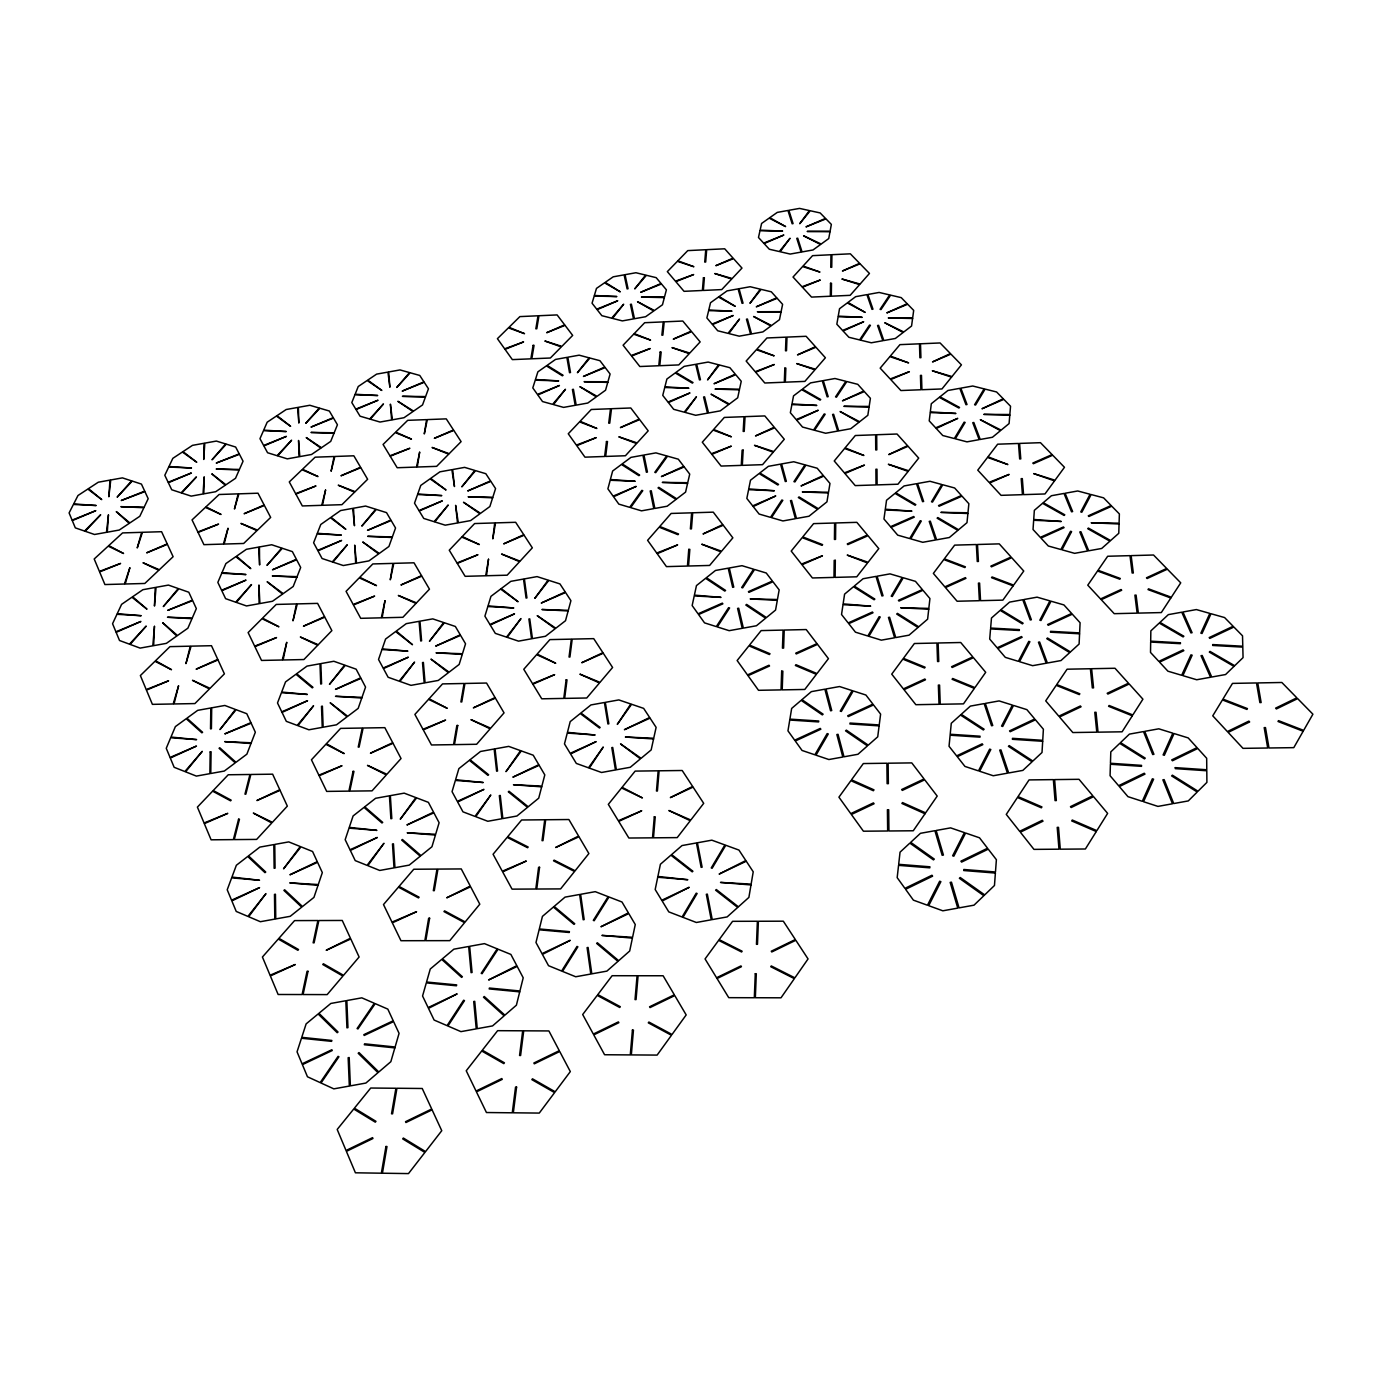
<?xml version="1.0" encoding="UTF-8"?>
<svg xmlns="http://www.w3.org/2000/svg" width="1382" height="1382" viewBox="0 0 1382 1382"><rect width="100%" height="100%" fill="white"/><g stroke="black" fill="none" stroke-linecap="round" stroke-linejoin="round"><path stroke-width="1.5" d="M1180.418 642.803L1180.401 643.684L1150.67 642.043L1150.515 652.442L1158.824 661.391L1183.113 649.903L1183.838 650.68L1159.55 662.151L1167.928 671.203L1181.679 675.28L1190.973 654.843L1192.165 655.189L1182.871 675.643L1196.708 679.754L1210.546 677.249L1201.01 655.69L1202.185 655.483L1211.738 677.025L1225.575 674.537L1233.988 666.4L1209.319 652.097L1210.027 651.406L1234.696 665.709L1243.057 657.625L1242.798 647.122L1212.705 645.463L1212.688 644.565L1242.781 646.223L1242.522 635.824L1233.884 627.031L1209.889 638.363L1209.164 637.603L1233.141 626.271L1224.59 617.564L1211.012 613.729L1202.029 633.492L1200.854 633.163L1209.855 613.401L1196.363 609.566L1182.923 612.001L1192.096 632.697L1190.921 632.904L1181.765 612.209L1168.343 614.627L1159.982 622.401L1183.856 636.238L1183.13 636.912L1159.256 623.057L1150.843 630.883L1150.688 641.162L1180.418 642.803M1175.287 767.632L1175.287 768.634L1206.797 770.759L1206.901 782.385L1198.004 791.23L1172.402 775.181L1171.625 775.924L1197.227 792.007L1188.278 800.921L1173.733 803.547L1164.11 779.603L1162.867 779.828L1172.489 803.771L1157.943 806.397L1143.519 801.715L1153.607 779.189L1152.381 778.792L1142.292 801.301L1127.954 796.654L1119.334 786.565L1144.987 774.11L1144.244 773.246L1118.608 785.702L1110.074 775.717L1110.42 764.246L1141.515 766.354L1141.532 765.369L1110.454 763.261L1110.8 751.894L1119.748 743.361L1144.469 758.873L1145.246 758.131L1120.508 742.618L1129.405 734.118L1143.501 731.579L1152.709 754.52L1153.935 754.313L1144.711 731.354L1158.79 728.815L1172.852 733.168L1163.091 754.918L1164.318 755.298L1174.061 733.548L1188.192 737.919L1197.019 747.627L1171.711 759.91L1172.472 760.756L1197.779 748.457L1206.676 758.269L1206.78 769.757L1175.287 767.632M835.315 560.349L835.125 577.382L856.754 576.812L867.55 562.992L847.218 555.098L868.121 562.267L878.797 548.619L868.017 535.715L847.822 544.612L847.27 543.921L867.447 535.041L856.84 522.344L835.73 522.966L835.54 539.412L834.434 539.446L834.624 523.001L813.583 523.623L802.752 536.924L822.618 544.629L822.048 545.337L802.182 537.633L791.212 551.072L801.474 564.081L822.428 555.789L802.009 564.772L812.426 577.97L833.985 577.4L834.192 560.384L835.315 560.349M210.185 751.912L209.874 773.661L196.365 776.097L185.585 771.83L202.256 751.324L184.86 771.536L174.149 767.304L170.314 758.062L196.469 746.073L170.055 757.44L166.255 748.301L170.677 737.746L196.607 739.612L170.971 737.055L175.376 726.604L186.207 718.709L201.876 732.823L202.601 732.287L186.916 718.191L197.695 710.348L210.824 707.981L210.513 728.901L211.411 728.729L211.705 707.826L224.834 705.459L235.424 709.45L219.98 729.558L236.132 709.709L246.791 713.717L250.919 722.631L224.817 733.877L251.196 723.235L255.342 732.235L251.265 742.79L224.748 741.633L250.988 743.516L246.877 754.175L235.976 762.311L219.79 747.766L219.064 748.301L235.251 762.864L224.299 771.052L210.772 773.488L211.083 751.739L210.185 751.912M830.53 283.293L830.323 296.232L811.528 297.095L802.458 287.249L820.269 280.01L801.992 286.748L793.026 277.039L802.597 266.553L819.958 272.064L803.097 266.018L812.564 255.653L830.962 254.754L830.772 267.313L831.739 267.279L831.929 254.703L850.362 253.822L859.604 263.323L842.45 270.993L860.088 263.824L869.451 273.446L860.105 284.053L841.897 279.009L859.604 284.623L850.155 295.333L831.308 296.197L831.498 283.241L830.53 283.293M204.156 477.084L203.828 493.84L215.678 491.716L225.318 485.203L211.809 473.853L225.957 484.771L235.527 478.293L239.19 469.984L216.179 469.034L239.431 469.431L243.059 461.208L239.466 454.315L216.266 463.039L239.224 453.866L235.648 447.042L226.303 444.14L212.033 459.791L225.663 443.95L216.369 441.065L204.812 443.138L203.724 459.463L204.052 443.277L192.495 445.35L183.011 451.62L196.762 462.244L182.372 452.035L172.836 458.34L168.967 466.494L191.476 467.997L168.708 467.047L164.804 475.27L168.138 482.266L191.355 472.99L168.362 482.733L171.731 489.764L181.111 492.838L196.417 476.928L181.75 493.046L191.182 496.121L203.033 493.979L204.156 477.084M1119.057 523.985L1118.781 533.297L1110.61 540.552L1088.394 528.062L1087.703 528.684L1109.901 541.174L1101.696 548.464L1088.722 550.796L1080.914 531.759L1079.808 531.949L1087.599 551.003L1074.626 553.336L1061.981 549.811L1071.603 531.586L1070.532 531.293L1060.892 549.518L1048.316 546.011L1040.957 538.064L1064.088 527.648L1063.449 526.974L1040.318 537.373L1033.028 529.496L1033.667 520.271L1061.238 521.463L1033.719 519.477L1034.341 510.338L1042.546 503.307L1064.088 515.417L1064.796 514.812L1043.255 502.702L1051.408 495.723L1064.019 493.443L1071.534 511.789L1072.639 511.582L1065.107 493.253L1077.718 490.973L1090.087 494.272L1080.759 511.927L1081.83 512.221L1091.158 494.549L1103.596 497.848L1111.111 505.536L1088.273 515.814L1088.912 516.471L1111.767 506.192L1119.368 513.931L1119.092 523.173L1091.175 522.759L1119.057 523.985M781.676 671.168L781.037 689.894L758.528 690.309L748.025 675.694L769.532 666.003L768.979 665.243L747.489 674.934L737.142 660.527L748.906 645.843L769.411 654.515L770.016 653.738L749.51 645.083L761.154 630.589L783.076 630.088L782.454 648.141L783.611 648.123L784.216 630.054L806.207 629.553L816.969 643.632L795.721 653.202L796.274 653.945L817.539 644.357L828.44 658.644L816.987 673.57L795.98 664.707L795.376 665.485L816.382 674.347L804.79 689.463L782.212 689.877L782.851 671.151L781.676 671.168M784.838 368.148L784.302 382.227L764.799 383.004L755.66 372.224L774.3 364.502L755.177 371.672L746.159 361.048L756.334 349.75L774.162 355.848L756.87 349.162L766.941 337.968L785.995 337.156L785.494 350.803L786.496 350.752L786.997 337.104L806.121 336.292L815.449 346.692L797.5 354.88L815.95 347.245L825.399 357.765L815.449 369.236L796.723 363.587L814.931 369.823L804.877 381.397L785.322 382.175L785.857 368.096L784.838 368.148M154.456 626.357L153.661 645.653L166.358 643.373L176.792 636.014L162.696 622.746L177.501 635.513L187.883 628.188L191.994 618.687L167.481 617.253L192.271 618.048L196.348 608.616L192.685 600.652L167.74 610.36L192.444 600.134L188.798 592.239L178.917 588.767L163.301 606.577L178.261 588.542L168.431 585.087L156.062 587.315L154.473 606.059L155.233 587.471L142.882 589.699L132.62 596.765L146.976 609.168L131.929 597.231L121.599 604.349L117.245 613.677L141.189 615.716L116.952 614.299L112.564 623.714L115.915 631.799L140.912 621.451L116.14 632.351L119.526 640.505L129.459 644.167L146.216 626.081L130.115 644.409L140.1 648.106L152.815 645.809L154.456 626.357M755.28 973.723L754.313 997.735L728.746 997.666L717.051 978.525L741.426 966.692L740.959 965.914L716.567 977.748L705.062 958.935L718.623 940.382L741.598 951.991L742.134 951.231L719.176 939.639L732.564 921.328L757.388 921.258L756.455 944.303L757.474 944.303L758.39 921.258L783.318 921.189L795.341 939.535L771.277 951.213L771.761 951.973L795.825 940.278L808.055 958.935L794.892 977.851L771.277 965.932L770.741 966.709L794.356 978.629L781.003 997.804L755.349 997.735L756.3 973.723L755.28 973.723M1079.584 633.785L1079.1 644.047L1070.445 651.941L1047.504 638L1046.761 638.674L1069.703 652.615L1060.979 660.561L1047.383 663.014L1039.61 641.991L1038.452 642.198L1046.226 663.222L1032.63 665.675L1019.501 661.684L1029.901 641.714L1028.778 641.386L1018.379 661.339L1005.319 657.366L997.787 648.555L1022.144 637.309L1021.488 636.566L997.148 647.795L989.702 639.071L990.548 628.931L1019.294 630.486L1019.346 629.622L990.635 628.05L991.481 618.013L1000.171 610.378L1022.386 623.869L1023.129 623.213L1000.913 609.721L1009.568 602.12L1022.766 599.736L1030.229 619.948L1031.369 619.741L1023.907 599.529L1037.087 597.162L1049.923 600.876L1039.834 620.19L1040.957 620.518L1051.028 601.205L1063.933 604.936L1071.637 613.435L1047.591 624.526L1048.264 625.269L1072.311 614.178L1080.085 622.746L1079.618 632.904L1050.545 631.332L1050.493 632.196L1079.584 633.785M743.17 450.135L742.324 465.354L762.553 464.663L773.212 452.225L754.503 445.332L773.765 451.568L784.285 439.269L774.749 427.815L755.505 435.935L774.248 427.228L764.833 415.93L745.053 416.656L744.224 431.391L743.188 431.426L744.017 416.708L724.306 417.433L713.648 429.439L731.372 436.798L713.077 430.078L702.298 442.205L711.385 453.745L731.303 446.144L711.868 454.367L721.076 466.062L741.27 465.388L742.117 450.169L743.17 450.135M1042.684 741.288L1042.011 752.499L1032.855 761.05L1009.206 745.624L1008.428 746.349L1032.078 761.793L1022.853 770.396L1008.67 772.97L1000.931 749.89L999.722 750.115L1007.443 773.177L993.243 775.751L979.648 771.26L990.825 749.528L989.667 749.148L978.473 770.88L964.947 766.423L957.294 756.714L982.827 744.639L982.17 743.827L956.638 755.885L949.037 746.28L950.125 735.207L979.993 737.159L980.063 736.209L950.211 734.257L951.282 723.287L960.473 715.03L983.328 729.955L984.122 729.23L961.25 714.321L970.389 706.098L984.157 703.611L991.55 725.74L992.76 725.515L985.331 703.403L999.1 700.916L1012.384 705.079L1001.553 726.086L1002.71 726.466L1013.524 705.442L1026.878 709.64L1034.755 718.986L1009.551 730.888L1010.225 731.7L1035.446 719.797L1043.393 729.23L1042.736 740.32L1012.488 738.333L1012.419 739.301L1042.684 741.288M108.435 514.933L107.295 532.191L119.267 530.032L129.234 523.363L116.261 511.616L129.891 522.914L139.807 516.281L143.883 507.73L120.873 506.676L144.16 507.159L148.185 498.695L144.92 491.612L121.253 500.509L144.695 491.128L141.448 484.097L132.223 481.074L117.159 497.157L131.601 480.884L122.428 477.878L110.75 479.969L108.85 496.777L109.973 480.107L98.295 482.214L88.483 488.641L101.75 499.61L87.826 489.073L77.979 495.516L73.695 503.912L96.17 505.518L73.401 504.465L69.1 512.929L72.089 520.133L95.807 510.666L72.296 520.617L75.319 527.872L84.578 531.068L100.679 514.743L85.2 531.275L94.512 534.488L106.483 532.329L108.435 514.933M995.386 873.061L994.47 885.482L984.692 894.897L960.231 877.518L959.384 878.313L983.846 895.709L973.999 905.175L959.056 907.87L951.455 882.182L950.177 882.407L957.778 908.112L942.835 910.807L928.687 905.676L940.883 881.664L939.674 881.232L927.46 905.245L913.398 900.148L905.59 889.3L932.608 876.171L931.934 875.255L904.916 888.367L897.177 877.639L898.559 865.357L929.792 867.844L929.913 866.79L898.68 864.32L900.045 852.176L909.857 843.106L933.455 859.88L934.301 859.103L910.703 842.329L920.447 833.311L934.906 830.703L942.161 855.285L943.422 855.061L936.15 830.478L950.609 827.87L964.411 832.62L952.63 855.786L953.822 856.201L965.603 833.018L979.51 837.803L987.56 848.237L960.905 861.176L961.596 862.092L988.251 849.153L996.387 859.69L995.472 871.99L963.824 869.485L963.738 870.539L995.386 873.061M688.754 549.397L687.441 566.05L666.452 566.62L657.21 553.716L677.629 544.905L656.726 553.042L647.605 540.327L659.145 527.164L677.957 534.679L678.545 534.005L659.75 526.473L671.151 513.448L691.639 512.826L690.378 528.909L691.449 528.874L692.71 512.791L713.267 512.152L722.751 524.59L703.041 533.953L723.252 525.229L732.857 537.84L721.594 551.211L701.762 544.214L721.007 551.919L709.605 565.445L688.547 566.015L689.843 549.362L688.754 549.397M703.438 277.765L702.384 290.479L684.038 291.326L675.85 281.669L693.66 274.552L675.418 281.168L667.333 271.632L677.353 261.336L693.885 266.726L677.871 260.801L687.77 250.608L705.753 249.727L704.734 262.079L705.684 262.027L706.686 249.676L724.704 248.795L733.065 258.14L715.859 265.672L733.514 258.624L741.979 268.073L732.184 278.508L714.788 273.55L731.665 279.06L721.767 289.581L703.352 290.445L704.388 277.713L703.438 277.765M654.291 816.814L652.511 837.837L628.862 838.028L618.721 821.409L641.732 810.785L618.307 820.735L608.322 804.359L621.555 787.965L642.405 797.915L622.09 787.308L635.15 771.104L658.16 770.811L656.467 791.022L657.4 791.022L659.11 770.793L682.19 770.5L692.658 786.462L670.356 797.604L693.09 787.118L703.697 803.339L690.81 820.027L668.871 810.508L690.274 820.718L677.215 837.613L653.479 837.82L655.241 816.814L654.291 816.814M1009.793 415.222L1009.085 423.566L1001.138 430.113L980.287 419.696L1000.447 430.683L992.449 437.265L980.235 439.459L973.809 422.495L972.773 422.685L979.182 439.649L966.968 441.86L955.325 438.802L965.137 422.426L964.152 422.166L954.323 438.543L942.749 435.52L936.236 428.472L957.743 418.366L935.683 427.867L929.222 420.888L930.224 412.613L955.929 413.46L930.311 411.905L931.313 403.717L939.294 397.342L958.866 408.018L959.557 407.465L939.985 396.807L947.914 390.484L959.799 388.342L965.983 404.701L967.02 404.511L960.836 388.152L972.721 386.01L984.122 388.86L974.586 404.753L975.571 405.012L985.107 389.102L996.577 391.97L1003.246 398.776L981.997 408.761L1003.816 399.363L1010.536 406.239L1009.845 414.514L983.811 414.375L1009.793 415.222M632.42 1030.056L630.278 1054.915L604.59 1054.742L593.759 1034.876L618.842 1022.697L618.41 1021.903L593.327 1034.064L582.686 1014.526L597.214 995.386L619.723 1007.478L620.311 1006.701L597.801 994.608L612.122 975.709L637.067 975.744L635.029 999.583L636.048 999.583L638.087 975.744L663.118 975.761L674.33 994.798L649.575 1006.787L650.041 1007.582L674.779 995.576L686.18 1014.924L672.032 1034.479L648.884 1022.041L648.296 1022.835L671.462 1035.273L657.124 1055.088L631.332 1054.915L633.457 1030.056L632.42 1030.056M967.901 513.534L966.985 522.672L958.572 529.755L937.842 517.576L937.117 518.181L957.847 530.377L949.365 537.512L936.616 539.809L930.311 521.187L929.222 521.377L935.51 539.999L922.761 542.297L910.721 538.859L921.293 521.031L920.257 520.738L909.684 538.565L897.713 535.145L891.096 527.388L914.262 517.179L913.692 516.523L890.526 526.715L883.962 519.01L885.206 509.975L911.913 511.133L885.309 509.215L886.536 500.249L894.983 493.374L915.091 505.207L915.817 504.603L895.709 492.787L904.104 485.946L916.508 483.7L922.571 501.649L923.642 501.459L917.579 483.51L929.982 481.282L941.764 484.495L931.503 501.787L932.522 502.063L942.783 484.771L954.634 487.984L961.423 495.499L938.533 505.57L939.121 506.227L962.01 496.138L968.868 503.722L967.97 512.757L940.883 512.377L967.901 513.534M660.164 352.047L658.782 365.746L639.831 366.524L631.626 356.072L650.179 348.523L631.194 355.52L623.092 345.206L633.664 334.185L650.577 340.11L634.217 333.615L644.668 322.714L663.222 321.902L661.874 335.187L662.859 335.135L664.189 321.851L682.794 321.039L691.19 331.144L673.276 339.143L691.639 331.68L700.156 341.907L689.791 353.066L671.98 347.608L689.255 353.654L678.787 364.917L659.784 365.712L661.166 352.013L660.164 352.047M928.739 609.237L927.616 619.171L918.736 626.806L897.471 613.383L896.693 614.04L917.976 627.48L909.045 635.167L895.761 637.568L889.576 617.253L888.453 617.443L894.62 637.776L881.336 640.16L868.898 636.325L880.23 617.011L879.159 616.683L867.827 635.996L855.458 632.179L848.755 623.662L873.009 612.762L872.422 612.036L848.185 622.937L841.534 614.506L843.003 604.694L870.677 606.162L843.124 603.865L844.592 594.139L853.489 586.728L874.098 599.753L874.858 599.114L854.249 586.089L863.094 578.73L875.998 576.398L881.923 595.953L883.046 595.746L877.104 576.208L890.025 573.875L902.187 577.451L891.2 596.16L892.254 596.488L903.241 577.762L915.471 581.356L922.364 589.578L898.421 600.341L899.008 601.066L922.969 590.287L929.931 598.561L928.825 608.391L900.718 607.769L928.739 609.237M606.473 441.549L604.642 456.475L584.966 457.166L576.778 445.695L596.212 437.628L576.346 445.09L568.261 433.775L579.524 421.89L596.886 428.472L580.112 421.268L591.271 409.487L610.498 408.761L608.719 423.186L609.738 423.151L611.5 408.709L630.797 407.984L639.21 419.04L620.414 427.608L639.659 419.627L648.193 430.839L637.137 442.914L618.825 436.816L636.566 443.553L625.407 455.749L605.679 456.44L607.493 441.514L606.473 441.549M516.592 1087.064L513.327 1112.804L539.274 1113.08L554.597 1092.609L531.863 1079.636L532.485 1078.806L555.201 1091.78L570.317 1071.586L559.727 1051.495L534.298 1063.829L533.867 1063.017L559.295 1050.683L548.896 1030.937L523.726 1030.817L520.599 1055.503L519.563 1055.485L522.69 1030.799L497.624 1030.678L482.335 1050.199L504.43 1062.81L503.808 1063.622L481.713 1050.994L466.235 1070.774L476.047 1091.054L501.821 1078.547L502.236 1079.377L476.445 1091.884L486.447 1112.527L512.273 1112.804L515.555 1087.047L516.592 1087.064M539.567 867.291L536.769 889.023L560.608 888.902L574.549 871.472L553.543 860.831L554.113 860.14L575.119 870.764L588.87 853.54L578.989 836.749L555.668 847.494L578.592 836.058L568.883 819.526L545.683 819.751L542.988 840.636L542.038 840.653L544.733 819.768L521.619 819.992L507.712 836.68L528.166 847.028L527.613 847.719L507.142 837.354L493.08 854.249L502.288 871.213L526.3 861.021L502.668 871.904L512.048 889.144L535.801 889.023L538.6 867.309L539.567 867.291M566.136 679.858L563.77 698.411L541.761 698.808L532.882 684.228L554.648 674.641L532.519 683.641L523.778 669.285L536.631 654.653L555.737 663.256L537.166 654.066L549.881 639.607L571.336 639.14L569.038 657.037L569.92 657.02L572.2 639.106L593.724 638.639L602.898 652.667L581.753 662.721L603.278 653.237L612.589 667.471L599.995 682.345L579.904 674.14L599.477 682.95L586.745 697.996L564.668 698.394L567.017 679.84L566.136 679.858M879.107 725.878L877.725 736.813L868.259 745.157L846.371 730.145L845.559 730.853L867.447 745.883L857.946 754.278L844.005 756.8L838.045 734.326L836.853 734.533L842.813 757.025L828.872 759.53L815.985 755.177L828.284 733.963L827.179 733.6L814.879 754.797L802.061 750.461L795.272 741.011L820.856 729.212L820.269 728.418L794.685 740.199L787.965 730.853L789.744 720.039L818.593 721.922L818.731 721.007L789.899 719.124L791.661 708.43L801.128 700.346L822.307 714.891L823.119 714.183L801.94 699.655L811.338 691.639L824.864 689.186L830.565 710.763L831.739 710.555L826.021 688.979L839.548 686.543L852.141 690.603L840.239 711.108L841.344 711.454L853.23 690.948L865.909 695.025L872.923 704.129L847.684 715.772L848.272 716.567L873.528 704.924L880.61 714.114L879.228 724.945L850.034 723.045L849.913 723.978L879.107 725.878M912.586 318.499L911.567 326.014L903.811 331.974L884.756 322.749L903.154 332.475L895.363 338.469L883.824 340.542L878.555 325.323L877.57 325.496L882.839 340.715L871.299 342.788L860.537 340.145L870.435 325.323L869.52 325.098L859.604 339.92L848.894 337.277L843.089 330.989L863.681 321.73L842.588 330.453L836.836 324.217L838.131 316.754L862.178 317.324L838.235 316.115L839.53 308.722L847.287 302.934L865.184 312.401L847.943 302.433L855.665 296.664L866.911 294.642L871.99 309.361L872.975 309.171L867.879 294.47L879.125 292.448L889.697 294.936L880.058 309.343L880.973 309.551L890.613 295.143L901.237 297.631L907.179 303.729L886.829 312.885L907.698 304.247L913.692 310.397L912.673 317.843L888.281 317.929L912.586 318.499M869.071 407.12L867.827 415.308L859.639 421.735L840.083 411.525L858.948 422.287L850.725 428.731L838.701 430.908L833.605 414.272L832.586 414.462L837.665 431.08L825.659 433.257L814.534 430.268L825.175 414.22L824.225 413.961L813.583 430.027L802.527 427.055L796.671 420.163L818.248 410.247L796.17 419.575L790.349 412.717L791.886 404.615L816.814 405.427L792.007 403.924L793.527 395.891L801.715 389.655L820.027 400.089L820.735 399.553L802.424 389.119L810.56 382.9L822.273 380.793L827.179 396.841L828.198 396.651L823.275 380.62L834.97 378.513L845.87 381.294L835.54 396.893L836.49 397.135L846.821 381.536L857.773 384.334L863.802 391.002L842.467 400.815L864.32 391.59L870.401 398.31L869.174 406.429L843.866 406.308L869.071 407.12M828.405 492.994L826.954 501.839L818.351 508.731L799.072 496.933L798.33 497.537L817.608 509.319L808.971 516.246L796.481 518.492L791.558 500.457L790.487 500.647L795.41 518.699L782.92 520.945L771.467 517.628L782.834 500.319L781.849 500.042L770.5 517.352L759.115 514.052L753.19 506.538L775.751 495.965L752.689 505.881L746.833 498.436L748.595 489.677L774.369 490.748L748.733 488.917L750.495 480.228L759.098 473.542L777.824 484.996L778.567 484.408L759.841 472.972L768.392 466.321L780.554 464.127L785.287 481.523L786.341 481.333L781.59 463.937L793.752 461.761L804.963 464.853L793.924 481.644L794.909 481.921L805.931 465.112L817.194 468.222L823.292 475.494L801.024 485.946L823.827 476.116L829.977 483.458L828.526 492.234L802.337 491.906L828.405 492.994M533.089 345.379L530.861 358.836L512.342 359.614L505.035 349.352L523.571 341.924L504.655 348.817L497.416 338.676L508.421 327.862L524.521 333.667L509.008 327.309L519.891 316.599L538.013 315.787L535.836 328.812L536.803 328.778L538.963 315.735L557.119 314.923L564.651 324.839L546.685 332.699L565.048 325.357L572.666 335.411L561.869 346.364L544.871 341.009L561.299 346.934L550.382 358.007L531.828 358.784L534.057 345.345L533.089 345.379M429.629 918.218L425.811 940.676L449.789 940.641L464.577 922.658L443.968 911.584L444.572 910.876L465.181 921.932L479.796 904.191L470.64 886.778L446.714 897.799L470.277 886.069L461.26 868.933L437.939 869.088L434.293 890.664L433.326 890.682L436.988 869.088L413.771 869.243L399.035 886.432L419.109 897.212L418.504 897.92L398.431 887.14L383.505 904.554L391.987 922.122L416.569 911.688L392.333 922.848L400.97 940.71L424.844 940.676L428.662 918.218L429.629 918.218M750.996 884.946L748.889 897.402L738.403 906.817L716.325 889.542L715.617 890.181L737.694 907.438L727.139 916.922L712.248 919.6L707.325 894.119L706.323 894.292L711.246 919.79L696.355 922.485L682.967 917.337L697.115 893.515L696.234 893.187L682.086 916.992L668.784 911.878L662.185 901.012L689.221 887.296L661.736 900.287L655.189 889.524L657.728 877.242L687.821 879.729L657.901 876.43L660.406 864.268L670.892 855.182L692.209 871.852L692.918 871.247L671.6 854.577L682.017 845.559L696.442 842.951L701.14 867.36L702.125 867.188L697.409 842.778L711.834 840.17L724.894 844.938L711.246 867.931L712.127 868.259L725.775 845.266L738.938 850.068L745.814 860.537L719.141 874.063L746.28 861.228L753.225 871.8L751.134 884.117L720.506 882.424L750.996 884.946M457.753 725.464L454.471 744.622L476.635 744.276L490.144 728.798L470.951 719.642L490.696 728.176L504.05 712.87L495.412 698.152L473.352 707.86L495.067 697.547L486.55 683.036L464.939 683.468L461.778 701.935L460.897 701.952L464.058 683.485L442.534 683.9L429.059 698.774L447.232 708.31L428.506 699.378L414.894 714.425L422.961 729.281L445.591 720.074L423.289 729.886L431.478 744.967L453.555 744.639L456.855 725.481L457.753 725.464M385.941 1146.507L381.363 1173.197L355.416 1172.8L346.398 1151.379L372.95 1138.509L372.57 1137.645L346.036 1150.498L337.191 1129.457L353.723 1109.02L375.299 1122.167L375.973 1121.338L354.397 1108.191L370.721 1088.031L395.908 1088.256L391.538 1113.823L392.574 1113.84L396.945 1088.256L422.236 1088.498L431.72 1109.003L405.548 1121.683L405.928 1122.529L432.1 1109.832L441.756 1130.701L425.57 1151.586L403.354 1138.042L402.698 1138.889L424.896 1152.433L408.485 1173.594L382.434 1173.214L386.995 1146.524L385.941 1146.507M488.52 559.244L485.704 575.776L465.129 576.329L457.304 563.441L477.947 554.718L456.976 562.923L449.254 550.209L461.743 537.08L479.329 544.56L462.244 536.544L474.613 523.553L494.704 522.932L492.804 538.876L495.516 522.897L515.659 522.292L523.778 534.713L503.67 543.852L524.106 535.214L532.329 547.825L520.064 561.161L501.58 554.044L519.563 561.697L507.159 575.188L486.533 575.741L488.52 559.244M777.306 600.341L775.561 610.067L766.423 617.564L746.625 604.418L745.831 605.057L765.628 618.203L756.438 625.752L743.361 628.119L738.696 608.201L737.591 608.408L742.238 628.309L729.16 630.676L717.31 626.927L729.61 607.976L728.608 607.665L716.308 626.599L704.526 622.867L698.566 614.541L722.872 603.83L722.354 603.122L698.065 613.815L692.157 605.558L694.23 595.936L721.041 597.37L694.403 595.124L696.459 585.588L705.615 578.315L724.79 591.081L725.585 590.442L706.392 577.693L715.479 570.472L728.193 568.175L732.667 587.333L733.773 587.125L729.281 567.985L741.996 565.687L753.587 569.194L741.668 587.54L742.67 587.851L754.589 569.488L766.25 573.012L772.417 581.062L748.422 591.634L748.94 592.342L772.953 581.753L779.172 589.872L777.444 599.512L750.167 598.907L777.306 600.341M829.995 231.761L828.734 238.568L821.202 244.027L803.633 235.821L820.562 244.493L812.996 249.969L802.061 251.921L797.708 238.188L796.775 238.36L801.128 252.094L790.193 254.063L780.174 251.749L790.055 238.257L779.31 251.541L769.325 249.244L764.108 243.595L783.836 235.044L763.659 243.111L758.476 237.497L759.979 230.742L782.609 231.07L760.117 230.155L761.603 223.452L769.135 218.131L785.615 226.579L769.774 217.682L777.271 212.396L787.947 210.479L792.162 223.78L793.078 223.608L788.863 210.306L799.539 208.406L809.386 210.565L799.746 223.711L810.249 210.755L820.148 212.932L825.503 218.408L805.982 226.873L825.97 218.892L831.359 224.402L830.116 231.174L807.157 231.433L829.995 231.761M780.985 312.297L779.483 319.674L771.553 325.53L753.622 316.495L770.862 326.031L762.899 331.905L751.532 333.943L747.42 319.017L746.453 319.19L750.564 334.133L739.197 336.171L728.884 333.58L739.508 319.035L728.003 333.356L717.742 330.782L712.507 324.597L733.168 315.493L712.076 324.079L706.876 317.946L708.638 310.639L732.011 311.175L708.776 310L710.521 302.744L718.45 297.044L735.241 306.338L719.141 296.56L727.036 290.894L738.109 288.907L742.082 303.349L743.05 303.176L739.059 288.734L750.15 286.73L760.273 289.166L749.942 303.314L761.137 289.374L771.311 291.809L776.701 297.804L756.282 306.804L777.168 298.305L782.609 304.334L781.106 311.658L757.371 311.745L780.985 312.297M308.031 971.321L303.09 994.539L327.154 994.608L342.909 976.055L322.766 964.515L323.405 963.772L343.548 975.312L359.113 957L350.786 938.948L326.204 950.263L350.441 938.223L342.252 920.464L318.845 920.533L314.094 942.835L313.127 942.835L317.895 920.533L294.573 920.602L278.905 938.326L298.529 949.538L297.89 950.28L278.266 939.052L262.425 957.018L270.06 975.226L295.264 964.515L270.371 975.968L278.127 994.487L302.105 994.539L307.063 971.321L308.031 971.321M419.644 452.242L416.5 467.064L397.187 467.738L390.225 456.25L409.867 448.269L389.949 455.784L383.073 444.468L395.2 432.583L411.473 439.148L395.684 432.1L407.69 420.335L426.572 419.627L424.291 433.948L427.332 419.592L446.265 418.867L453.486 429.957L434.345 438.319L453.797 430.407L461.104 441.635L449.185 453.676L432.065 447.457L448.701 454.177L436.643 466.356L417.278 467.03L419.644 452.242M353.066 771.363L348.886 791.126L326.688 791.402L319.156 775.786L342.01 765.732L318.862 775.164L311.451 759.789L325.824 744.311L344.204 753.605L326.411 743.689L340.611 728.383L362.239 728.038L358.214 747.092L359.095 747.075L363.12 728.02L384.835 727.658L392.713 742.67L370.445 753.225L393.041 743.291L401.039 758.528L386.925 774.265L367.491 765.386L386.338 774.922L372.052 790.85L349.784 791.126L353.965 771.363L353.066 771.363M632.403 938.136L629.691 951.006L618.687 960.697L597.352 942.766L596.627 943.405L617.961 961.354L606.888 971.114L591.807 973.844L588.093 947.447L587.091 947.62L590.788 974.034L575.707 976.763L562.509 971.391L577.883 946.791L577.002 946.445L561.628 971.028L548.533 965.69L542.418 954.409L570.248 940.313L542.02 953.666L535.974 942.507L539.118 929.792L569.211 932.487L569.419 931.641L539.326 928.963L542.435 916.387L553.405 907.041L573.996 924.368L574.739 923.729L554.147 906.419L565.048 897.125L579.645 894.482L583.187 919.756L584.171 919.583L580.63 894.309L595.245 891.666L608.132 896.659L593.31 920.377L594.174 920.723L608.996 896.987L621.986 901.997L628.378 912.846L600.945 926.752L628.81 913.588L635.271 924.541L632.593 937.272L601.913 935.407L632.403 938.136M384.973 600.79L381.328 617.823L360.702 618.324L353.481 605.005L374.626 596.091L353.187 604.47L346.07 591.341L359.251 577.849L376.491 585.623L359.786 577.296L372.812 563.942L392.972 563.39L390.277 579.818L393.801 563.355L414.013 562.802L421.527 575.62L400.935 584.983L421.838 576.156L429.457 589.164L416.5 602.88L398.327 595.469L415.982 603.433L402.888 617.305L382.175 617.806L384.973 600.79M739.405 389.845L737.694 397.791L729.368 404.045L711.039 394.164L728.642 404.58L720.264 410.869L708.5 412.976L704.578 396.841L703.576 397.014L707.48 413.166L695.699 415.291L685.109 412.406L696.424 396.789L684.211 412.164L673.673 409.314L668.422 402.611L689.963 392.937L667.972 402.041L662.755 395.39L664.742 387.513L688.858 388.273L664.915 386.839L666.884 379.031L675.211 372.95L692.313 383.073L693.038 382.555L675.919 372.414L684.194 366.368L695.682 364.312L699.447 379.895L700.449 379.722L696.666 364.122L708.154 362.067L718.536 364.762L707.549 379.929L719.435 364.986L729.886 367.698L735.31 374.176L714.028 383.73L735.777 374.729L741.253 381.277L739.543 389.154L715.03 389.085L739.405 389.845M653.565 738.973L651.164 749.925L641.093 758.303L620.553 743.896L640.402 758.856L630.278 767.286L616.372 769.791L612.71 747.455L611.794 747.61L615.439 769.964L601.533 772.486L589.302 768.098L603.26 747.023L588.49 767.805L576.329 763.434L570.576 753.95L596.16 741.616L570.179 753.311L564.478 743.913L567.259 733.082L595.124 734.982L567.449 732.356L570.196 721.629L580.25 713.527L599.477 728.02L600.151 727.468L580.924 712.991L590.926 704.941L604.418 702.505L607.925 723.978L608.84 723.805L605.316 702.35L618.825 699.914L630.797 703.991L617.288 724.375L631.609 704.267L643.649 708.379L649.661 717.517L624.405 729.696L650.058 718.139L656.122 727.381L653.721 738.23L625.372 737.038L653.565 738.973M687.562 483.441L685.576 492.113L676.765 498.85L658.782 487.328L658.022 487.915L676.005 499.438L667.143 506.227L654.861 508.438L651.25 490.783L650.196 490.973L653.79 508.628L641.507 510.839L630.607 507.609L642.785 490.662L641.853 490.385L629.674 507.332L618.825 504.119L613.556 496.76L636.186 486.395L613.107 496.138L607.89 488.831L610.188 480.262L635.184 481.282L610.378 479.519L612.641 471.02L621.451 464.456L638.916 475.65L639.659 475.08L622.211 463.886L630.969 457.373L642.924 455.214L646.396 472.247L647.432 472.057L643.96 455.023L655.914 452.881L666.625 455.905L654.792 472.35L655.724 472.627L667.541 456.164L678.303 459.187L683.745 466.304L661.408 476.565L684.228 466.926L689.722 474.112L687.735 482.698L662.306 482.404L687.562 483.441M519.718 991.861L516.402 1005.18L504.896 1015.165L484.27 996.508L483.493 997.182L504.136 1015.839L492.562 1025.91L477.256 1028.674L474.734 1001.328L473.715 1001.518L476.237 1028.864L460.932 1031.628L447.923 1026.014L464.49 1000.62L463.626 1000.24L447.06 1025.634L434.121 1020.054L428.489 1008.359L457.131 993.883L428.126 1007.582L422.564 996.007L426.312 982.878L456.44 985.781L456.682 984.9L426.554 982.015L430.268 969.007L441.722 959.384L461.623 977.385L462.383 976.746L442.482 958.745L453.866 949.175L468.671 946.497L471.072 972.652L472.074 972.479L469.655 946.307L484.46 943.63L497.192 948.847L481.212 973.343L482.059 973.688L498.056 949.192L510.874 954.426L516.816 965.673L488.606 979.959L517.213 966.433L523.208 977.8L519.926 990.98L489.401 988.044L489.176 988.925L519.718 991.861M286.713 642.457L282.274 660.009L261.526 660.441L254.91 646.69L276.538 637.568L254.651 646.137L248.121 632.576L261.975 618.704L278.905 626.789L262.528 618.151L276.227 604.435L296.474 603.917L293.001 620.846L297.303 603.899L317.601 603.381L324.545 616.631L303.453 626.201L324.822 617.184L331.87 630.624L318.24 644.72L300.343 637.016L317.687 645.29L303.919 659.542L283.12 659.991L286.713 642.457M325.565 490.074L321.712 505.328L302.33 505.95L295.903 494.117L315.977 485.946L295.627 493.633L289.287 481.938L302.002 469.742L317.998 476.565L302.52 469.258L315.113 457.183L334.064 456.509L331.11 471.245L334.841 456.475L353.844 455.801L360.564 467.237L340.957 475.788L360.84 467.703L367.629 479.278L355.105 491.664L338.245 485.203L354.587 492.165L341.941 504.672L322.507 505.294L325.565 490.074M238.568 819.215L233.368 839.617L211.101 839.807L204.329 823.655L227.771 813.359L204.07 822.998L197.401 807.105L212.603 791.16L230.569 800.834L231.191 800.178L213.225 790.521L228.237 774.766L249.952 774.49L244.96 794.149L245.841 794.132L250.85 774.473L272.634 774.179L279.786 789.709L256.914 800.541L280.08 790.349L287.335 806.121L272.392 822.325L253.338 813.082L271.77 822.998L256.637 839.41L234.284 839.6L239.466 819.198L238.568 819.215M541.675 786.842L538.721 798.157L528.2 806.777L509.008 791.247L508.3 791.817L527.509 807.347L516.92 816.019L502.841 818.559L500.267 795.462L499.334 795.617L501.908 818.731L487.811 821.271L475.753 816.693L490.8 794.978L474.959 816.399L462.97 811.839L457.667 802.026L483.942 789.381L457.304 801.37L452.052 791.644L455.369 780.45L483.216 782.523L455.594 779.707L458.876 768.634L469.362 760.307L487.932 775.337L488.641 774.766L470.053 759.755L480.487 751.48L494.151 749.009L496.604 771.191L497.537 771.035L495.05 748.854L508.714 746.384L520.53 750.651L505.985 771.64L521.325 750.927L533.227 755.211L538.79 764.695L512.877 777.168L539.17 765.317L544.802 774.887L541.882 786.099L513.465 784.751L541.675 786.842M664.362 297.596L662.462 304.783L654.412 310.501L637.534 301.725L653.721 310.985L645.619 316.72L634.476 318.724L631.367 304.195L630.417 304.368L633.509 318.897L622.366 320.9L612.502 318.396L623.679 304.213L611.656 318.171L601.844 315.683L597.128 309.672L617.737 300.775L596.73 309.171L592.049 303.211L594.191 296.076L616.856 296.56L594.364 295.472L596.488 288.389L604.539 282.826L620.293 291.844L605.212 282.343L613.228 276.815L624.111 274.863L627.117 288.924L628.05 288.752L625.044 274.69L635.927 272.738L645.619 275.087L634.735 288.89L646.448 275.294L656.191 277.661L661.062 283.483L640.695 292.276L661.494 283.984L666.4 289.84L664.517 296.975L641.455 297.095L664.362 297.596M568.14 610.965L565.514 620.708L555.84 628.223L537.201 615.646L555.201 628.724L545.475 636.273L532.433 638.622L529.755 618.86L528.891 619.015L531.552 638.778L518.509 641.144L507.246 637.361L520.962 618.566L506.503 637.119L495.309 633.371L490.247 625.01L514.519 613.85L489.919 624.457L484.892 616.165L487.846 606.543L513.776 607.959L488.036 605.886L490.955 596.333L500.595 589.06L518.06 601.74L501.251 588.577L510.839 581.338L523.519 579.058L526.076 598.078L526.939 597.922L524.383 578.903L537.062 576.605L548.101 580.129L534.799 598.354L548.844 580.371L559.952 583.912L565.238 591.98L541.26 603.018L565.583 592.515L570.921 600.669L568.313 610.326L541.917 609.514L568.14 610.965M607.752 382.417L605.558 390.208L597.059 396.34L579.87 386.666L596.316 396.876L587.765 403.043L576.173 405.133L573.409 389.309L572.424 389.482L575.171 405.306L563.58 407.396L553.456 404.58L565.48 389.258L552.593 404.339L542.521 401.557L537.84 394.993L559.434 385.492L537.443 394.423L532.796 387.91L535.249 380.171L558.673 380.896L535.456 379.514L537.874 371.844L546.374 365.885L562.37 375.8L563.096 375.282L547.099 365.366L555.547 359.424L566.862 357.385L569.522 372.691L570.49 372.518L567.829 357.212L579.144 355.174L589.077 357.817L577.4 372.725L589.941 358.042L599.926 360.685L604.798 367.042L583.446 376.44L605.212 367.595L610.101 374.004L607.942 381.743L584.085 381.691L607.752 382.417M394.837 1047.902L390.847 1061.687L378.806 1071.983L359.009 1052.583L358.197 1053.274L377.994 1072.674L365.885 1083.056L350.372 1085.872L349.197 1057.541L348.16 1057.714L349.335 1086.062L333.822 1088.861L321.021 1083.004L338.935 1056.746L338.089 1056.366L320.175 1082.607L307.46 1076.768L302.399 1064.641L332.216 1050.545L331.87 1049.75L302.053 1063.829L297.044 1051.823L301.466 1038.245L331.576 1041.354L331.87 1040.456L301.76 1037.329L306.13 1023.889L318.119 1013.973L337.208 1032.699L338.02 1032.026L318.914 1013.3L330.834 1003.453L345.828 1000.741L346.934 1027.828L347.953 1027.638L346.83 1000.551L361.825 997.839L374.367 1003.28L357.092 1028.571L357.938 1028.951L375.213 1003.643L387.824 1009.119L393.231 1020.78L363.829 1034.669L364.192 1035.464L393.594 1021.574L399.07 1033.356L395.114 1046.986L364.589 1043.825L364.312 1044.74L394.837 1047.902M227.995 528.39L223.383 544.076L203.931 544.663L198.075 532.45L218.581 524.106L197.833 531.949L192.046 519.908L205.382 507.384L221.068 514.467L205.918 506.883L219.116 494.497L238.136 493.858L234.456 509.025L238.913 493.84L258.002 493.201L264.152 505L244.113 513.724L264.411 505.484L270.665 517.421L257.518 530.118L240.934 523.415L256.966 530.636L243.681 543.472L224.178 544.059L227.995 528.39M178.537 685.887L173.199 703.974L152.4 704.354L146.457 690.136L168.587 680.808L146.216 689.566L140.377 675.556L154.957 661.304L171.506 669.7L155.544 660.734L169.951 646.638L190.267 646.171L185.948 663.619L191.096 646.154L211.481 645.705L217.769 659.387L196.14 669.182L218.028 659.957L224.402 673.846L210.047 688.322L192.495 680.324L209.442 688.927L194.914 703.576L174.046 703.956L178.537 685.887M435.434 835.056L431.944 846.751L420.992 855.613L402.421 839.496L401.678 840.083L420.249 856.201L409.227 865.115L394.958 867.706L393.438 843.815L392.488 843.97L394.008 867.861L379.739 870.453L367.837 865.668L383.954 843.279L367.042 865.357L355.226 860.606L350.337 850.431L377.321 837.457L350.009 849.757L345.172 839.686L349.024 828.146L376.906 830.375L349.283 827.369L353.101 815.95L364.019 807.382L381.968 822.981L382.71 822.394L364.744 806.812L375.593 798.295L389.43 795.807L390.881 818.731L391.814 818.559L390.346 795.635L404.183 793.147L415.861 797.587L400.262 819.215L416.638 797.88L428.385 802.355L433.551 812.15L406.93 824.95L433.896 812.823L439.113 822.722L435.658 834.279L407.189 832.793L435.434 835.056M462.262 654.412L459.152 664.448L449.081 672.17L430.994 659.128L448.407 672.688L438.267 680.445L425.069 682.812L423.376 662.41L422.512 662.565L424.188 682.984L410.99 685.351L399.899 681.43L414.583 662.082L399.156 681.171L388.117 677.249L383.453 668.612L408.346 657.193L383.142 668.042L378.53 659.49L381.95 649.557L407.88 651.129L382.192 648.884L385.578 639.054L395.615 631.574L412.492 644.72L396.288 631.073L406.273 623.645L419.091 621.33L420.715 640.972L421.579 640.816L419.955 621.174L432.773 618.877L443.674 622.539L429.439 641.283L444.417 622.781L455.369 626.478L460.275 634.822L435.693 646.102L460.603 635.375L465.544 643.787L462.469 653.738L436.021 652.822L462.262 654.412M492.631 497.814L489.867 506.538L480.556 513.327L463.506 502.271L479.934 513.776L470.588 520.599L458.306 522.811L455.628 505.346L457.494 522.966L445.211 525.177L434.794 521.912L448.217 505.017L434.103 521.688L423.738 518.44L419.247 511.029L442.326 500.854L418.953 510.545L414.514 503.186L417.554 494.549L441.808 495.602L417.761 493.979L420.784 485.41L430.061 478.828L446.023 490.005L430.683 478.379L439.908 471.832L451.862 469.673L454.471 486.533L452.657 469.535L464.628 467.375L474.855 470.433L461.813 486.844L475.546 470.64L485.842 473.715L490.524 480.884L467.721 490.938L490.852 481.368L495.568 488.589L492.821 497.244L468.118 496.76L492.631 497.814M129.822 567.864L124.432 584.016L104.911 584.551L99.625 571.941L120.597 563.424L99.418 571.422L94.201 558.984L108.176 546.149L123.568 553.491L108.746 545.614L122.583 532.916L141.672 532.329L137.233 547.946L142.45 532.295L161.59 531.707L167.205 543.886L146.682 552.817L167.429 544.37L173.113 556.704L159.327 569.747L143.02 562.768L158.757 570.282L144.816 583.463L125.226 583.999L129.822 567.864M318.015 885.344L313.939 897.402L302.503 906.523L284.657 889.801L283.897 890.405L301.725 907.145L290.22 916.318L275.761 918.926L275.433 894.223L274.482 894.396L274.811 919.099L260.352 921.708L248.656 916.732L265.949 893.636L247.879 916.404L236.236 911.446L231.848 900.909L259.574 887.607L231.554 900.2L227.218 889.783L231.658 877.864L259.522 880.265L231.951 877.069L236.357 865.27L247.741 856.46L264.981 872.647L265.741 872.042L248.501 855.873L259.816 847.114L273.826 844.592L274.137 868.293L275.07 868.121L274.759 844.419L288.752 841.897L300.257 846.527L283.535 868.829L301.017 846.838L312.574 851.502L317.273 861.66L289.926 874.789L317.584 862.333L322.334 872.595L318.292 884.532L289.788 882.891L318.015 885.344M361.773 698.031L358.18 708.379L347.728 716.308L330.177 702.782L347.02 716.826L336.5 724.807L323.146 727.208L322.386 706.15L321.505 706.306L322.248 727.381L308.894 729.782L297.925 725.688L313.559 705.77L297.199 725.412L286.316 721.335L282.032 712.404L307.547 700.709L281.755 711.816L277.506 702.972L281.41 692.727L307.357 694.438L281.669 692.054L285.538 681.913L295.955 674.243L312.28 687.856L312.971 687.338L296.646 673.725L307.011 666.107L319.985 663.757L320.71 684.021L321.574 683.865L320.849 663.602L333.839 661.27L344.602 665.087L329.452 684.366L345.327 665.347L356.141 669.182L360.685 677.802L335.498 689.376L360.978 678.389L365.556 687.096L362.015 697.34L335.515 696.303L361.773 698.031M392.142 537.512L388.929 546.477L379.29 553.439L362.74 541.986L378.633 553.906L368.925 560.902L356.521 563.148L354.69 545.13L355.692 563.286L343.272 565.532L332.993 562.128L347.297 544.767L332.302 561.904L322.092 558.518L317.964 550.865L341.596 540.448L317.687 550.347L313.61 542.763L317.1 533.884L341.337 535.059L317.324 533.297L320.779 524.486L330.402 517.714L345.828 529.306L331.041 517.265L340.611 510.545L352.686 508.369L354.466 525.73L353.498 508.231L365.591 506.054L375.697 509.232L361.808 526.093L376.37 509.44L386.528 512.636L390.881 520.047L367.526 530.342L391.175 520.548L395.546 528.01L392.367 536.907L367.647 536.32L392.142 537.512M425.414 397.083L422.529 404.943L413.581 411.11L397.895 401.316L412.993 411.525L403.993 417.727L392.402 419.817L390.398 404.149L391.624 419.955L380.015 422.046L370.324 419.195L383.453 403.924L369.685 419.005L360.046 416.189L356.038 409.556L378.029 400.227L355.779 409.124L351.805 402.559L354.932 394.768L377.701 395.511L355.139 394.25L358.232 386.511L367.146 380.516L381.829 390.45L367.75 380.102L376.612 374.125L387.927 372.103L389.879 387.236L388.688 371.965L400.003 369.927L409.538 372.587L396.772 387.461L410.178 372.777L419.765 375.455L423.946 381.864L402.214 391.106L424.239 382.296L428.455 388.774L425.604 396.565L402.404 396.323L425.414 397.083M296.854 577.244L293.209 586.486L283.206 593.621L267.141 581.753L282.533 594.105L272.479 601.274L259.92 603.537L258.935 584.983L259.073 603.692L246.514 605.955L236.374 602.414L251.524 584.569L235.7 602.189L225.612 598.665L221.828 590.753L246.013 580.112L221.569 590.235L217.838 582.392L221.742 573.254L245.996 574.549L222.001 572.649L225.888 563.58L235.838 556.652L250.781 568.641L236.512 556.186L246.411 549.293L258.641 547.099L259.609 564.996L259.453 546.944L271.684 544.75L281.669 548.067L266.951 565.376L282.325 548.291L292.362 551.608L296.387 559.261L272.496 569.781L296.646 559.762L300.689 567.484L297.095 576.639L272.323 575.948L296.854 577.244M333.978 433.309L330.713 441.394L321.47 447.716L306.217 437.576L320.849 448.131L311.537 454.488L299.808 456.596L298.564 440.461L299.03 456.734L287.301 458.859L277.73 455.887L291.602 440.202L277.091 455.697L267.572 452.743L263.876 445.92L286.368 436.384L263.634 445.47L259.971 438.681L263.478 430.683L286.247 431.53L263.703 430.148L267.175 422.201L276.4 416.051L290.635 426.33L277.022 415.654L286.178 409.521L297.614 407.465L298.84 423.065L298.391 407.327L309.827 405.272L319.242 408.053L305.75 423.307L319.881 408.243L329.348 411.024L333.235 417.64L311.019 427.073L333.511 418.09L337.433 424.758L334.202 432.773L310.967 432.445L333.978 433.309M1303.157 731.251L1293.794 747.645L1269.004 747.99L1265.48 727.588L1264.184 727.623L1267.709 748.008L1242.988 748.353L1228.149 732.391L1249.656 721.94L1248.879 721.11L1227.371 731.562L1212.757 715.824L1222.431 699.931L1246.927 709.432L1247.428 708.603L1222.932 699.102L1232.485 683.399L1256.497 682.95L1259.883 702.574L1261.144 702.557L1257.758 682.933L1281.84 682.483L1296.852 697.824L1275.621 708.137L1276.398 708.949L1297.646 698.618L1312.9 714.2L1303.658 730.387L1278.505 720.644L1278.005 721.49L1303.157 731.251M1096.289 831.532L1085.388 848.997L1060.288 849.187L1058.508 827.352L1057.213 827.369L1058.975 849.187L1033.961 849.377L1020.365 832.189L1043.013 821.184L1042.304 820.303L1019.657 831.308L1006.269 814.395L1017.446 797.483L1041.372 807.814L1041.942 806.933L1018.033 796.602L1029.054 779.914L1053.36 779.621L1055.053 800.593L1056.332 800.575L1054.621 779.603L1079.014 779.31L1092.834 795.773L1070.463 806.639L1071.188 807.52L1093.559 796.654L1107.621 813.393L1096.859 830.634L1072.277 820.027L1071.706 820.925L1096.289 831.532M1132.307 715.807L1122.098 731.804L1098.034 732.166L1096.03 712.283L1094.786 712.3L1096.79 732.184L1072.812 732.546L1059.51 716.999L1081.087 706.772L1080.379 705.977L1058.819 716.187L1045.725 700.864L1056.194 685.351L1079.307 694.593L1079.843 693.781L1056.729 684.539L1067.077 669.199L1090.381 668.75L1092.316 687.89L1093.559 687.873L1091.607 668.715L1114.998 668.266L1128.489 683.209L1107.189 693.28L1107.898 694.075L1129.215 683.986L1142.914 699.171L1132.825 714.96L1109.124 705.494L1108.589 706.306L1132.307 715.807M1170.83 597.991L1161.312 612.572L1138.336 613.107L1136.09 595.106L1134.898 595.141L1137.127 613.142L1114.22 613.677L1101.247 599.684L1121.7 590.252L1121.027 589.527L1100.556 598.959L1087.772 585.173L1097.533 571.008L1119.8 579.213L1120.301 578.471L1098.034 570.265L1107.673 556.255L1129.992 555.65L1132.152 573.012L1133.326 572.994L1131.15 555.633L1153.538 555.011L1166.684 568.468L1146.473 577.797L1147.164 578.505L1167.375 569.177L1180.729 582.841L1171.331 597.249L1148.511 588.836L1148.01 589.596L1170.83 597.991M925.007 813.756L913.26 830.772L888.937 830.979L888.678 809.731L887.417 809.748L887.659 830.997L863.422 831.204L851.381 814.499L874.08 803.754L873.441 802.89L850.759 813.635L838.926 797.172L850.88 780.692L873.372 790.729L873.994 789.865L851.502 779.828L863.318 763.555L886.881 763.227L887.123 783.663L888.367 783.663L888.125 763.21L911.774 762.899L924.074 778.947L901.669 789.537L902.308 790.4L924.713 779.793L937.203 796.084L925.612 812.875L902.515 802.579L901.91 803.46L925.007 813.756M974.362 688.391L963.479 703.87L940.244 704.267L939.57 685.075L938.361 685.092L939.017 704.284L915.851 704.699L904.018 689.687L925.491 679.789L924.869 679.011L903.396 688.91L891.736 674.14L902.826 659.128L924.558 668.024L925.128 667.23L903.413 658.35L914.383 643.511L936.927 643.027L937.566 661.512L938.758 661.494L938.119 642.993L960.732 642.509L972.807 656.916L951.576 666.711L952.215 667.471L973.446 657.677L985.694 672.308L974.932 687.597L952.664 678.493L952.094 679.288L974.362 688.391M1013.11 585.864L1002.883 600.134L980.546 600.669L979.596 583.083L978.439 583.118L979.389 600.704L957.104 601.239L945.461 587.575L965.966 578.35L965.344 577.641L944.856 586.866L933.368 573.409L943.802 559.555L964.861 567.553L965.396 566.827L944.338 558.829L954.651 545.13L976.348 544.525L977.264 561.489L978.421 561.455L977.489 544.491L999.255 543.869L1011.106 557.015L990.842 566.136L991.464 566.845L1011.728 557.706L1023.751 571.042L1013.645 585.122L992.069 576.95L991.533 577.676L1013.11 585.864M1054.518 480.884L1044.982 493.961L1023.561 494.635L1022.317 478.604L1021.194 478.656L1022.438 494.67L1001.069 495.343L989.633 482.992L1009.136 474.406L989.046 482.335L977.765 470.156L987.508 457.442L1007.875 464.559L988.009 456.768L997.649 444.192L1018.482 443.467L1019.674 458.945L1020.78 458.91L1019.588 443.415L1040.473 442.689L1052.082 454.592L1032.803 463.074L1033.408 463.713L1052.704 455.214L1064.468 467.289L1055.019 480.21L1033.684 473.594L1054.518 480.884M908.129 471.417L897.954 484.218L877.104 484.892L876.983 469.206L875.894 469.258L876.015 484.927L855.216 485.6L844.938 473.525L864.458 465.095L844.402 472.886L834.244 460.983L844.575 448.511L863.905 455.473L845.11 447.854L855.32 435.52L875.618 434.794L875.739 449.945L876.81 449.91L876.689 434.743L897.039 434.017L907.525 445.66L888.764 454.609L908.078 446.282L918.702 458.098L908.648 470.744L888.35 464.283L908.129 471.417M951.507 377.148L941.971 388.947L921.932 389.724L921.483 375.368L920.447 375.403L920.878 389.759L900.874 390.536L890.734 379.549L909.339 371.689L890.198 378.979L880.179 368.148L889.853 356.642L908.613 362.879L890.353 356.038L899.941 344.636L919.479 343.824L919.894 357.731L920.93 357.679L920.498 343.79L940.088 342.961L950.419 353.567L932.522 361.911L950.954 354.12L961.423 364.865L951.991 376.543L932.332 370.773L951.507 377.148"/></g></svg>
